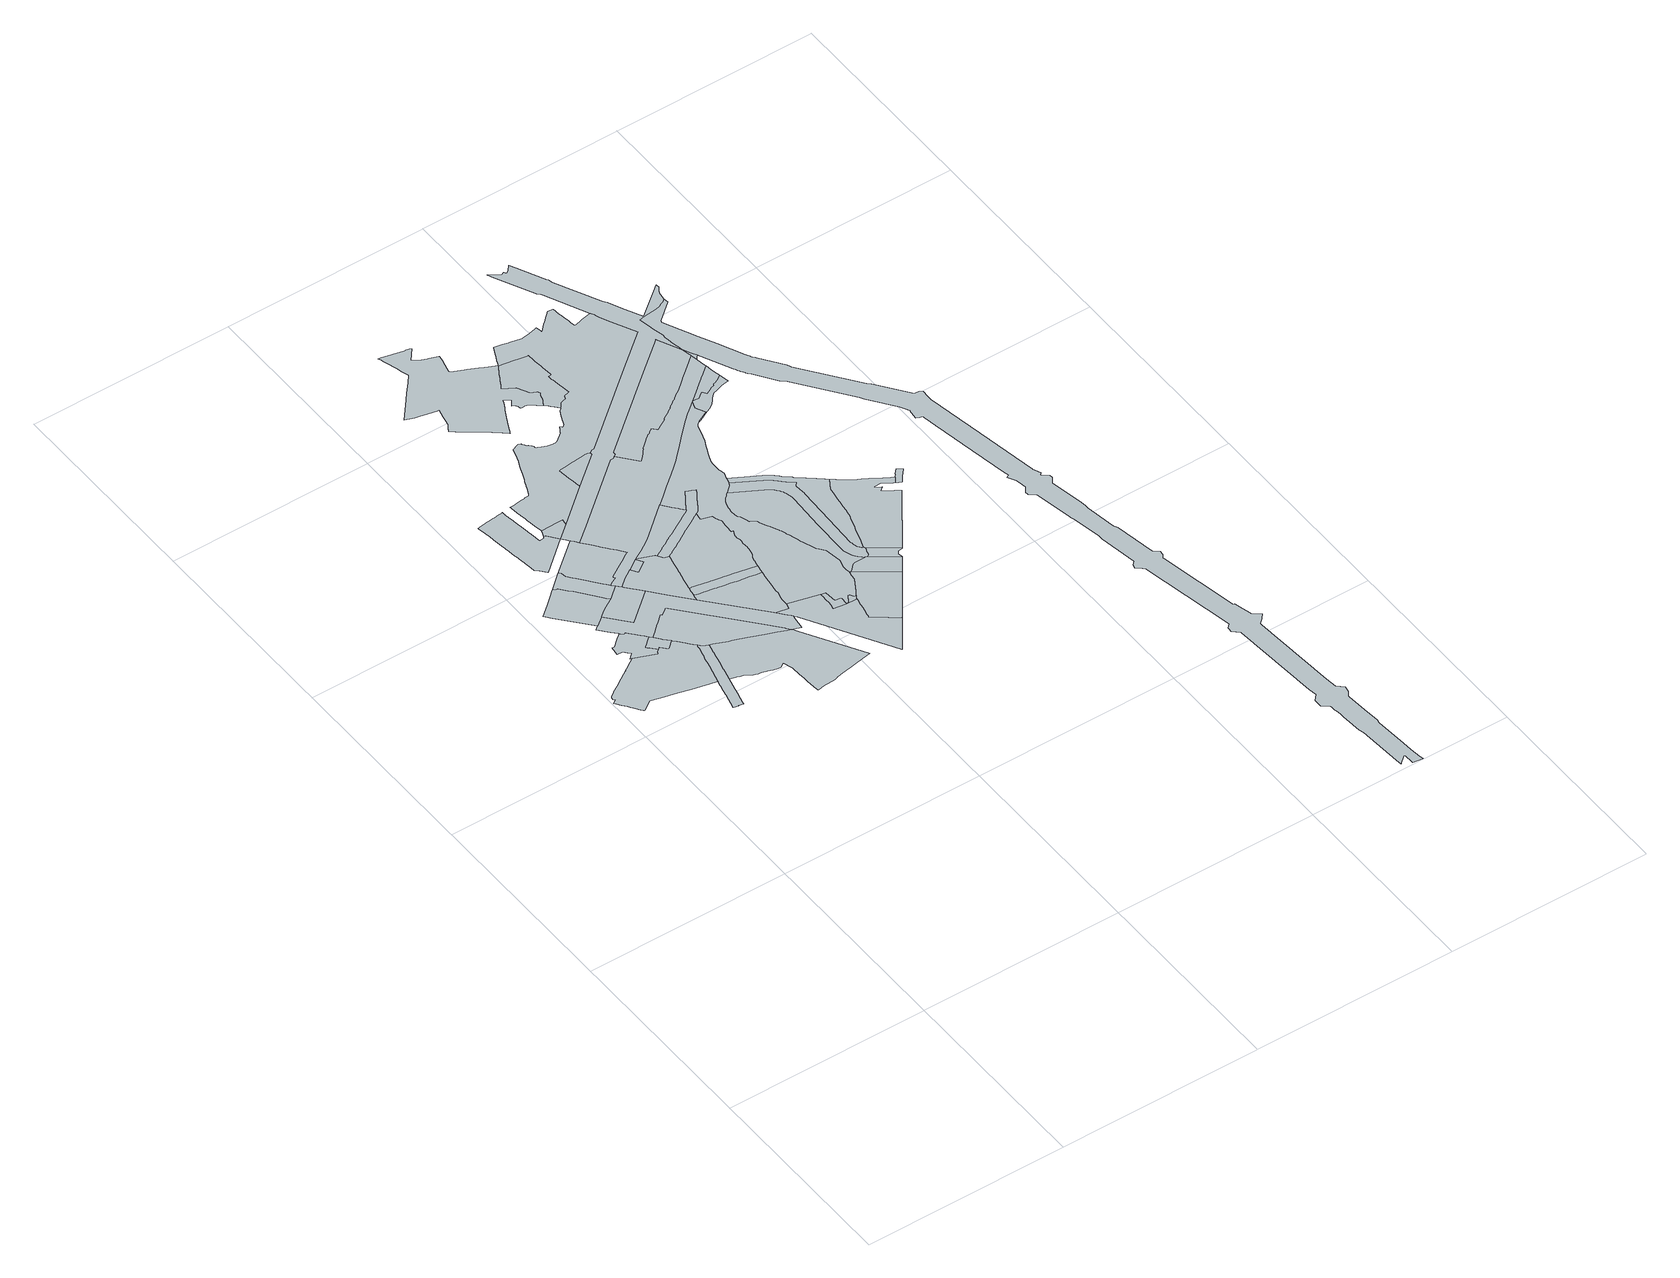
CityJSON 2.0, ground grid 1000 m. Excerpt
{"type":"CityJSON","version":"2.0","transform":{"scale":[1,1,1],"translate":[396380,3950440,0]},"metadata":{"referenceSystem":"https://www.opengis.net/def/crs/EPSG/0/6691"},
"CityObjects":{
"object1":{"type":"GenericCityObject","attributes":{"class":"5","urbanPlanType":"21","prefecture":"13","city":"13100"},"geometry":[{"type":"MultiSurface","lod":"0","boundaries":[[[0,1,2,3,4,5,6,7,8,9,10,11,12,13,14,15,16,17,18,19,20,21,22,23,24,25,26,27,28,29,30,31,32,33,34,35,36,37,38,39,40,41,42,43,44,45,46,47,48,49,50,51,52,53,54,55,56,57,58,59,60,61,62,63,64,65,66,67,68,69,70,71,72,73,74,75,76,77,78,79,80,81,82,83,84,85]]]}]},
"object2":{"type":"GenericCityObject","attributes":{"class":"10","urbanPlanType":"21","prefecture":"13","city":"13100"},"geometry":[{"type":"MultiSurface","lod":"0","boundaries":[[[86,87,88,89,90,91,92,93,94,95,96,97,98,99,100,101,102,103,104,105,106,107,108,109,110,111,112,113,114,4,3,2,1,0,85,115,116,117,118,119,120,121,122,123,124,125,126]]]}]},
"object3":{"type":"GenericCityObject","attributes":{"class":"10","urbanPlanType":"21","prefecture":"13","city":"13100"},"geometry":[{"type":"MultiSurface","lod":"0","boundaries":[[[127,128,129,130,131,132,133,134,135,136,137,138,139,140,141,142,143,144,145]]]}]},
"object4":{"type":"GenericCityObject","attributes":{"class":"5","urbanPlanType":"21","prefecture":"13","city":"13100"},"geometry":[{"type":"MultiSurface","lod":"0","boundaries":[[[146,147,126,125,124,123,122,121,120,119,118,117,116,115,85,84,83,82,81,148,149,150,151,152,153,154,155,156]]]}]},
"object5":{"type":"GenericCityObject","attributes":{"class":"9","urbanPlanType":"21","prefecture":"13","city":"13100"},"geometry":[{"type":"MultiSurface","lod":"0","boundaries":[[[157,158,71,70,69,68,67,66,65,64,63,62,61,60,59,58,57,56,55,54,53,52,51,159,160,161,162,163,164,165,166,167,168,169,170,171,172,173,174,175,176,177,178,179,180,181,182,183,184,185,186,187,188,189,190,191,192,193,194,195,196,197,198,199,200,201,202,203]]]}]},
"object6":{"type":"GenericCityObject","attributes":{"class":"10","urbanPlanType":"21","prefecture":"13","city":"13100"},"geometry":[{"type":"MultiSurface","lod":"0","boundaries":[[[204,205,206,207,208,209,210,211,212,213,133,132,131,130,129,128,127,145,214,215]]]}]},
"object7":{"type":"GenericCityObject","attributes":{"class":"10","urbanPlanType":"21","prefecture":"13","city":"13100"},"geometry":[{"type":"MultiSurface","lod":"0","boundaries":[[[216,214,145,144,143,142,141,217,218,219,220]]]}]},
"object8":{"type":"GenericCityObject","attributes":{"class":"5","urbanPlanType":"21","prefecture":"13","city":"13100"},"geometry":[{"type":"MultiSurface","lod":"0","boundaries":[[[221,222,223,224,225,226,227,228,229,230,231,232,233,234,235,236,237,238,239,240,241,242,243,244,245,246,247,248,249,250,251,252,253,254,255,256,257,258,259,260,261,262,263,264,265,266,267,268,269,270,271,272,273,274,275]]]}]},
"object9":{"type":"GenericCityObject","attributes":{"class":"10","urbanPlanType":"21","prefecture":"13","city":"13100"},"geometry":[{"type":"MultiSurface","lod":"0","boundaries":[[[276,218,217,141,140,139,277,278,279,280,95,94,93,92,91,90,89,88,87,86,126,147,146,156,281,282,283,284,285,286,287,288,289,290,291,292,293,294,295,296,297,298,299,300,301,302,303,304,305,306]]]}]},
"object10":{"type":"GenericCityObject","attributes":{"class":"10","urbanPlanType":"21","prefecture":"13","city":"13100"},"geometry":[{"type":"MultiSurface","lod":"0","boundaries":[[[307,308,309,310,311,211,210,209,208,207,206,205,204,215,312,313,314,315,316,317,318,319,320,321,322,323,324,325,326,327,328,329,330,331]]]}]},
"object11":{"type":"GenericCityObject","attributes":{"class":"10","urbanPlanType":"21","prefecture":"13","city":"13100"},"geometry":[{"type":"MultiSurface","lod":"0","boundaries":[[[296,295,294,293,292,291,290,289,288,287,286,285,284,283,282,281,156,155,154,153,152,151,150,149,148,81,80,79,78,77,76,75,74,73,72,71,158,157,203,332,333,334,335,336,337,338,339,340,297]]]}]},
"object12":{"type":"GenericCityObject","attributes":{"class":"11","urbanPlanType":"21","prefecture":"13","city":"13100"},"geometry":[{"type":"MultiSurface","lod":"0","boundaries":[[[341,342,343,344,345,346,275,274,273,347]]]}]},
"object13":{"type":"GenericCityObject","attributes":{"class":"5","urbanPlanType":"21","prefecture":"13","city":"13100"},"geometry":[{"type":"MultiSurface","lod":"0","boundaries":[[[340,339,338,337,336,335,334,333,332,203,202,201,200,199,198,197,196,195,194,193,192,191,190,189,188,187,186,185,348,349,350,351,352,353,354,355,356,357,358,359,360,361,362,363,364,365,366,367,368,369,370,371,372,373,374,375,376,377,378,379,380,381,382,383,384,385,386,387,388,389,390,391,392,393,394,395,297]]]}]},
"object14":{"type":"GenericCityObject","attributes":{"class":"10","urbanPlanType":"21","prefecture":"13","city":"13100"},"geometry":[{"type":"MultiSurface","lod":"0","boundaries":[[[396,397,398,399,400,401,402,403,404,405,406,407,220,219,218,276,306,408,409,410,411,412,413,414,415,416,417,418,419,420,421,422,423,424,425,426,427,428,429,430,431,432,433,434]]]}]},
"object15":{"type":"GenericCityObject","attributes":{"class":"5","urbanPlanType":"21","prefecture":"13","city":"13100"},"geometry":[{"type":"MultiSurface","lod":"0","boundaries":[[[403,402,401,404]]]}]},
"object16":{"type":"GenericCityObject","attributes":{"class":"5","urbanPlanType":"21","prefecture":"13","city":"13100"},"geometry":[{"type":"MultiSurface","lod":"0","boundaries":[[[435,436,437,438,439,440,441,442,443,444,445,446,447,448,449,450,451,452,453,454,455,456,410,409,408,306,305,457,458,459,460,461,462,463,464,465,466,467,468,469,470,471,472,473,474,475,476,477]]]}]},
"object17":{"type":"GenericCityObject","attributes":{"class":"9","urbanPlanType":"21","prefecture":"13","city":"13100"},"geometry":[{"type":"MultiSurface","lod":"0","boundaries":[[[478,479,480,481,482,483,484,485,486,487,488,489,490,415,414,413,412,411,410,456,455,454,453,452,451,450,449,448,447,446,445,444,443,442,441,440,439,438,437,436,435,477,491,492,493,494]]]}]},
"object18":{"type":"GenericCityObject","attributes":{"class":"5","urbanPlanType":"21","prefecture":"13","city":"13100"},"geometry":[{"type":"MultiSurface","lod":"0","boundaries":[[[495,496,497,498,499,500,501,502,503,504,399,398,397,396,434,505,506,507,508,509,510,511,512,513,514,515,516,517,518,519,520,521,522,523,524,525,526,527,528]]]}]},
"object19":{"type":"GenericCityObject","attributes":{"class":"5","urbanPlanType":"21","prefecture":"13","city":"13100"},"geometry":[{"type":"MultiSurface","lod":"0","boundaries":[[[529,530,531,532,533,534,535,536,537,538,539,540,541,542,543,544,545,546,547,548,549,550,551,552,553,554,555,556,557,558,559,560,561,562,563,564,565,566,567,568,569,570,571,572,573,574,575,576,577,578,579,580,581,582,583,584,585,586,587,588,589,590,591,592,593,594,595,596,597,598,599,600,601,602,603,604,605,606,607,432,431,430,429,428,427,426,425,424,423,422,421,420,419,418,417,416,415,490,489,488,487,486,485,484,483,482,481,480,479,478,494]]]}]},
"object20":{"type":"GenericCityObject","attributes":{"class":"5","urbanPlanType":"21","prefecture":"13","city":"13100"},"geometry":[{"type":"MultiSurface","lod":"0","boundaries":[[[459,458,457,305,304,303,302,301,608,609,610,611,612,613,614,615,616,617,618,619,620,621,622,623,624,625,626,627,628,629,630,631,632,633,634,635,636,637,638,639,640,641,642,643]]]}]},
"object21":{"type":"GenericCityObject","attributes":{"class":"9","urbanPlanType":"21","prefecture":"13","city":"13100"},"geometry":[{"type":"MultiSurface","lod":"0","boundaries":[[[644,645,646,647,648,649,650,651,652,653,654,655,656,657,658,659,660,528,527,526,525,524,523,522,521,520,519,518,517,516,515,514,513,512,511,510,509,508,507,506,505,434,433,432,607,606,605,604,603,602,601,600,599,598,597,596,595,594,593,592,591,590,589,588,587,586,585,584,583,582,581,580]]]}]},
"object22":{"type":"GenericCityObject","attributes":{"class":"11","urbanPlanType":"21","prefecture":"13","city":"13100"},"geometry":[{"type":"MultiSurface","lod":"0","boundaries":[[[661,662,663,664,665,666,667,668,669,670,671,672,673,674,675,676,677,678,679,680]]]}]},
"object23":{"type":"GenericCityObject","attributes":{"class":"5","urbanPlanType":"21","prefecture":"13","city":"13100"},"geometry":[{"type":"MultiSurface","lod":"0","boundaries":[[[681,682,683,684,685,686,687,688,689,690,691,692,643,642,641,640,639,638,637,636,635,693,694,695,696]]]}]},
"object24":{"type":"GenericCityObject","attributes":{"class":"11","urbanPlanType":"21","prefecture":"13","city":"13100"},"geometry":[{"type":"MultiSurface","lod":"0","boundaries":[[[697,698,699,700,701,702,703,704,705,706,707,708,709,710,711,712,713,714,715,716,717,718,719,720,721,722,723,724,725,726,727,728,729,730,731,732,733,734,735,736,737,738,739,740,741,742,743,744,745,746,747,748,749,750,751,752,753,754,755,756,757,758,759,760,761,762,763,764,765,766,767,768,769,770,771,772,773,331,330,329,328,327,326,325,324,323,322,321,320,319,318,317,316,315,314,313,312,215,214,216,220,407,406,405,404,401,400,399,504,503,502,501,500,499,774,775,776,777,778,779,780,781,782,783,784,785,786,787,788,789,790,791,792,793,794,795,796]]]}]},
"object25":{"type":"GenericCityObject","attributes":{"class":"11","urbanPlanType":"21","prefecture":"13","city":"13100"},"geometry":[{"type":"MultiSurface","lod":"0","boundaries":[[[797,798,799,800,801,802,803,804,805,696,695,694,693,635,634,633,632,631,630,629,628,627,626,625,624,623,622,621,620,619,618,617,616,806,807]]]}]},
"object26":{"type":"GenericCityObject","attributes":{"class":"5","urbanPlanType":"21","prefecture":"13","city":"13100"},"geometry":[{"type":"MultiSurface","lod":"0","boundaries":[[[808,809,810,811,812,813,814,815,816,817,818,819,820,821,822,823,824,825,826,827,828,829,830,831,832,833,834,835,836,837,838,839,840,841,842,843,844,845,846,847,848,849,850,851,852,853,854,855,856,857,858,859,860,861,862,863,864,865,866,867,868,869,870,871,872,873,874,875,876,877,878,879,880,881,882,883,884,885,886,887,888,889,890,891,892,893,894,895,896,897,898,899,900,901,902,903,904,905,906,907,908,909,910,911,912,913,914,915,916,917,918,919,920,921,922,923,924,925,926,927,928,929,930,931,932,933,934,935,936,937,938,939,940,941,942,943,944,945,946,947,948,949,950,951,952,953,954,955,956,957,958,959,960,961,962,963,964,965,966,967,968,969,970,971,972,973,974,975,976,977,978,979,980,981,982,983,984,985,986,987,988,989,990,991,992,993,994,995,996,997,998,999,1000,1001,1002,1003,1004,1005,1006,1007,1008,1009,1010,1011,1012,1013,1014,1015,1016,1017,1018,1019,1020,1021,1022,1023,1024,1025,1026,1027,1028,1029,1030,1031,1032,1033,1034,1035,1036,1037,1038,1039,1040,1041,1042,1043,1044,1045,1046,1047,1048,1049,1050,1051,1052,1053,1054,1055,1056,1057,1058,1059,1060,1061,1062,1063,1064,1065,1066,1067,1068,1069,1070,1071,1072,1073,1074,1075,1076,1077,1078,1079,1080,1081,1082,1083,1084,1085,1086,1087,1088,1089,1090,1091,1092,1093,345,344,343,342,341,347,678,677,676,675,674,673,672,671,670,669,668,667,666,665,664,663,662,661,680,1094,1095,1096,1097,1098,1099,1100,1101,1102,1103,1104,1105,1106,1107,1108,1109,1110,1111,1112,1113,1114,1115,1116,1117,1118,1119,1120,1121,1122,1123,1124,1125,1126,1127,1128,1129,1130,1131,1132,1133,1134,1135,1136,1137,1138,1139,1140]]]}]},
"object27":{"type":"GenericCityObject","attributes":{"class":"5","urbanPlanType":"21","prefecture":"13","city":"13100"},"geometry":[{"type":"MultiSurface","lod":"0","boundaries":[[[1141,1142,1143,1144,1145,1146,1147,1148,1149,1150,1151,1152,1153,1154,1155,1156,1157,1158,1159,1160,1161,1162,1163,1164,1165,1166,1167,1168,1169,1170,1171,1172,1173,1174,1175,1176,1177,1178,1179,1180,1181,1182,1183,1184,1185,1186,1187,1188,1189,1190,1191,1192,1193,1194,1195,1196,1197,1198,1199,1200,1201,1202,1203,1204,1205,1206,1207,1208,1209,1210,1211,1212,1213,1214,1215,1216,1217,1218,1219,1220,1221,1222,1223,1224,1225,1226,1227,1228,1229,1230,1231,1232,1233,1234,1235,1236,1237,1238,1239,1240,1241,1242,1243,1244,1245,1246,1247,1248,1249,1250,1251,1252,1253,800,799,1254,1255,1256,1257,1258,1259,1260]]]}]},
"object28":{"type":"GenericCityObject","attributes":{"class":"6","urbanPlanType":"21","prefecture":"13","city":"13100"},"geometry":[{"type":"MultiSurface","lod":"0","boundaries":[[[997,996,995,994,993,992,991,990,989,988,987,986,985,984,983,982,981,980,979,978,977,976,975,974,973,972,971,970,969,968,967,966,965,964,963,962,961,960,959,958,957,956,955,954,953,952,951,950,949,948,947,946,945,944,943,942,1261,1262,1263,1264,1265,1266,1267,998]]]}]},
"object29":{"type":"GenericCityObject","attributes":{"class":"5","urbanPlanType":"21","prefecture":"13","city":"13100"},"geometry":[{"type":"MultiSurface","lod":"0","boundaries":[[[1268,1269,794,793,792,791,790,789,788,787,786,785,784,783,782,781,780,779,778,777,776,775,774,499,498,497,496,495,528,660,659,658,657,656,655,654,653,652,651,650,649,648,647,646,645,644,580,579,578,577,576,575,574,573,572,571,570,569,568,567,566,565,564,563,562,561,560,559,558,557,556,555,554,553,552,551,550,549,548,547,546,545,544,543,542,541,540,539,538,537,536,535,534,533,532,531,530,529,494,493,492,491,477,476,475,474,473,472,471,470,469,468,467,466,465,464,463,462,461,460,459,643,692,691,690,689,688,687,686,685,684,683,682,681,696,805,804,803,802,801,800,1253,1252,1251,1250,1249,1248,1247,1246,1245,1244,1243,1242,1241,1240,1239,1238,1237,1236,1235,1234,1233,1232,1231,1230,1229,1228,1227,1226,1225,1224,1223,1222,1221,1220,1219,1218,1217,1216,1215,1214,1213,1212,1211,1210,1209,1208,1207,1206,1205,1204,1203,1202,1201,1200,1199,1198,1197,1196,1195,1194,1193,1192,1191,1190,1189,1188,1187,1186,1185,1184,1183,1182,1181,1270,1271,1272,1273,1274,1275,1276,1277,1278,1279,1280,1281,1282,1283,1284,1285,1286,1287,1288,1289,1290,1291,1292,1293,1294,1295,1296,1297,1298,1299,1300,1301,1302,1303,1304,1305,1306,1307,1308,1309,1310,1311,1312,1313,1314,1315,1316,1317,1318,1319,1320,1321,1322,1323,1324,1325,1326,1327,1328]]]}]},
"object30":{"type":"GenericCityObject","attributes":{"class":"11","urbanPlanType":"21","prefecture":"13","city":"13100"},"geometry":[{"type":"MultiSurface","lod":"0","boundaries":[[[1259,1258,1257,1256,1255,1254,799,798,797,807,1329,1330,1260]]]}]},
"object31":{"type":"GenericCityObject","attributes":{"class":"5","urbanPlanType":"21","prefecture":"13","city":"13100"},"geometry":[{"type":"MultiSurface","lod":"0","boundaries":[[[1331,1332,1333,1334,1335,1336,1337,1338,1339,1340,1341,1342,1343,1344,1345,1346,1347,1348,1349,1350,1351,1352,1353,1354,1355,1356,1357,1358,1359,1360,1361,1362,1275,1274,1273,1272,1271,1270,1181,1180,1179,1178,1177,1176,1175,1174,1173,1172,1171,1170,1169,1168,1167,1166,1165,1164,1163,1162,1161,1160,1159,1158,1157,1156,1155,1154,1153,1152,1151,1150,1149,1148,1147,1146,1145,1144,1143,1142,1141,1260,1363,1364,1365,1366,1367,1368,1369,1370,1371,1372]]]}]},
"object32":{"type":"GenericCityObject","attributes":{"class":"11","urbanPlanType":"21","prefecture":"13","city":"13100"},"geometry":[{"type":"MultiSurface","lod":"0","boundaries":[[[1369,1368,1367,1366,1365,1364,1363,1260,1330,1373,1374,1375,1376,1377]]]}]},
"object33":{"type":"GenericCityObject","attributes":{"class":"5","urbanPlanType":"21","prefecture":"13","city":"13100"},"geometry":[{"type":"MultiSurface","lod":"0","boundaries":[[[1378,1379,1380,1381,1382,1383,1384,1385,1386,1387,1388,1389,1390,1391,1392,1393,1394,1395,1396,1397,1398,1399,1400,1401,1402,1403,1404,1405,1278,1277,1276,1275,1362,1361,1360,1359,1358,1357,1356,1355,1354,1353,1352,1351,1350,1349,1348,1347,1346,1345,1344,1343,1342,1341,1340,1339,1338,1337,1336,1335,1334,1333,1332,1331,1372,1406,1407,1408,1409,1410,1411,1412,1413,1414,1415,1416,1417,1418,1419,1420,1421,1422,1423]]]}]},
"object34":{"type":"GenericCityObject","attributes":{"class":"11","urbanPlanType":"21","prefecture":"13","city":"13100"},"geometry":[{"type":"MultiSurface","lod":"0","boundaries":[[[1424,1425,1426,1427,1428,1429,1430,1431,1432,1433,1104,1103,1102,1101,1100,1099,1098,1097,1096,1095,1094,680,679,678,347,273,1434,308,307,331,773,772,771,770,769,768,1435,1436,1437,1438,1439,1440,1441,1442,1443,1444,1445,1446,1447,1448,1449,1450,1451,1452,1453,1454,1455,1456,1457,1458,1459,1460,1461,1462,1463,1464,1465,1466,1467,1468,1469,1470,1471,1472,1473,1474,1475,1476,1477,1478,1479]]]}]},
"object35":{"type":"GenericCityObject","attributes":{"class":"5","urbanPlanType":"21","prefecture":"13","city":"13100"},"geometry":[{"type":"MultiSurface","lod":"0","boundaries":[[[1438,1437,1436,1435,768,767,766,765,764,763,762,761,760,759,758,757,756,755,754,753,752,751,750,749,748,747,746,745,744,743,742,741,740,739,738,737,736,735,734,733,732,731,730,729,728,727,726,725,724,723,722,721,720,719,718,717,716,715,714,713,712,711,710,709,708,707,706,705,704,703,702,701,700,699,698,697,1480,1481,1482,1439]]]}]},
"object36":{"type":"GenericCityObject","attributes":{"class":"11","urbanPlanType":"21","prefecture":"13","city":"13100"},"geometry":[{"type":"MultiSurface","lod":"0","boundaries":[[[1483,1484,1485,1486,1487,1488,1489,1490,1491,1492,1493,1494,1495,1496,1497,1498,1499,1500,1501,1502,1503,1504,1505,1506,1423,1422,1421,1420,1419,1418,1417,1416,1415,1414,1413,1412,1411,1410,1409,1408,1407,1406,1372,1371,1370,1369,1377,1507,1508,1509,1510,1511,1512,1513,1514,1515,1516,1517,1518,1519,1520,1521,1522,1523,1524,1525,1526,1527,1528,1529,1530,1531,1532,1533,1534,1535,1536,1537,1538,1539]]]}]},
"object37":{"type":"GenericCityObject","attributes":{"class":"5","urbanPlanType":"21","prefecture":"13","city":"13100"},"geometry":[{"type":"MultiSurface","lod":"0","boundaries":[[[1540,1541,1542,1543,1544,1545,1546,1547,1548,1549,1550,1551,1552,1553,1554,1555,1556,1557,1328,1327,1326,1325,1324,1323,1322,1321,1320,1319,1318,1317,1316,1315,1314,1313,1312,1311,1310,1309,1308,1307,1306,1305,1304,1303]]]}]},
"object38":{"type":"GenericCityObject","attributes":{"class":"9","urbanPlanType":"21","prefecture":"13","city":"13100"},"geometry":[{"type":"MultiSurface","lod":"0","boundaries":[[[1558,1559,1560,1561,1562,1563,1539,1538,1537,1536,1535,1534,1533,1532,1531,1530,1529,1564,1565,1566,1567,1568,1569,1570,1571,1572,1573,1574,1575,1576,1577,1578,1579]]]}]},
"object39":{"type":"GenericCityObject","attributes":{"class":"3","urbanPlanType":"21","prefecture":"13","city":"13100"},"geometry":[{"type":"MultiSurface","lod":"0","boundaries":[[[1580,1439,1482,1481,1480,697,796,1581,1582]]]}]},
"object40":{"type":"GenericCityObject","attributes":{"class":"11","urbanPlanType":"21","prefecture":"13","city":"13100"},"geometry":[{"type":"MultiSurface","lod":"0","boundaries":[[[1461,1460,1459,1458,1457,1456,1455,1454,1453,1452,1451,1450,1449,1448,1447,1446,1445,1444,1443,1442,1441,1440,1439,1580,1582,1583,1584,1585,1586,1587,1588,1589,1590,1591,1592,1593,1594,1595,1596,1597,1598,1599,1600,1601,1602,1603,1604,1605,1606,1607,1608,1609,1610,1611,1612,1613,1614,1615,1616,1617,1618,1619,1620,1621,1622,1623,1624,1625,1626,1627,1628,1629,1630,1631,1632,1633,1634,1635,1636,1637,1638,1639,1640,1641,1642,1643,1644,1645,1646,1647,1648,1649,1650,1651,1652,1653,1654,1655,1656,1657,1658,1659,1660,1661,1662,1663,1664,1665,1666,1667,1668,1669,1670,1671,1672,1673,1674,1675,1676,1677,1678,1679,1680,1681,1682,1683,1684,1685,1686,1687,1688,1689,1690,1691,1692,1693,1694,1695,1696,1697,1698,1699,1700,1701,1702,1703,1704,1705,1706,1707,1708,1709,1710,1711,1712,1713,1714,1715,1716,1717,1718,1719,1720,1721,1722,1723,1724,1725,1726,1727,1728,1729,1730,1731,1732,1733,1734,1735,1736,1737,1738,1739,1740,1741,1742,1743,1744,1745,1746,1747,1748,1749,1750,1751,1752,1753,1754,1755,1756,1757,1758,1759]]]}]}
},
"vertices":[
[338,2385,0],[334,2380,0],[333,2373,0],[330,2371,0],[227,2412,0],[215,2404,0],[204,2397,0],[201,2394,0],[198,2392,0],[187,2385,0],[184,2383,0],[173,2376,0],[163,2369,0],[162,2365,0],[158,2366,0],[149,2360,0],[141,2355,0],[139,2354,0],[130,2348,0],[119,2340,0],[110,2335,0],[102,2329,0],[88,2320,0],[78,2314,0],[48,2294,0],[46,2293,0],[41,2289,0],[34,2284,0],[26,2279,0],[22,2272,0],[20,2263,0],[20,2262,0],[19,2260,0],[26,2251,0],[9,2240,0],[15,2232,0],[29,2212,0],[45,2191,0],[53,2179,0],[64,2165,0],[78,2144,0],[87,2133,0],[89,2129,0],[139,2163,0],[170,2156,0],[188,2152,0],[262,2134,0],[320,2120,0],[364,2110,0],[396,2102,0],[416,2097,0],[439,2091,0],[439,2093,0],[445,2120,0],[452,2145,0],[454,2155,0],[462,2189,0],[465,2204,0],[467,2210,0],[467,2211,0],[468,2215,0],[471,2228,0],[474,2240,0],[477,2250,0],[480,2265,0],[482,2272,0],[483,2276,0],[488,2297,0],[490,2309,0],[491,2313,0],[493,2319,0],[493,2320,0],[489,2325,0],[482,2333,0],[474,2343,0],[471,2345,0],[466,2351,0],[460,2359,0],[452,2368,0],[445,2376,0],[436,2386,0],[423,2401,0],[386,2368,0],[386,2369,0],[357,2401,0],[348,2393,0],
[345,2491,0],[341,2496,0],[318,2523,0],[316,2525,0],[294,2552,0],[291,2554,0],[285,2549,0],[283,2547,0],[270,2562,0],[268,2564,0],[260,2557,0],[244,2544,0],[230,2531,0],[222,2524,0],[213,2516,0],[207,2511,0],[195,2512,0],[194,2502,0],[193,2494,0],[192,2486,0],[190,2468,0],[217,2466,0],[223,2459,0],[229,2453,0],[231,2450,0],[242,2437,0],[235,2430,0],[234,2429,0],[218,2416,0],[339,2402,0],[321,2422,0],[318,2420,0],[313,2426,0],[307,2432,0],[311,2436,0],[317,2441,0],[329,2452,0],[330,2453,0],[339,2460,0],[357,2476,0],[358,2477,0],
[345,2768,0],[335,2781,0],[257,2880,0],[241,2895,0],[214,2929,0],[202,2930,0],[195,2940,0],[184,2930,0],[160,2909,0],[126,2880,0],[69,2831,0],[95,2801,0],[222,2653,0],[263,2685,0],[265,2687,0],[285,2704,0],[296,2713,0],[329,2735,0],[359,2753,0],
[368,2466,0],[358,2476,0],[421,2404,0],[408,2418,0],[408,2419,0],[406,2420,0],[396,2432,0],[392,2437,0],[385,2445,0],[370,2463,0],[369,2464,0],
[510,2301,0],[494,2320,0],[438,2088,0],[433,2068,0],[433,2065,0],[432,2063,0],[426,2039,0],[423,2027,0],[420,2010,0],[419,2007,0],[415,1990,0],[413,1980,0],[400,1929,0],[424,1923,0],[425,1927,0],[448,1921,0],[452,1935,0],[456,1955,0],[460,1969,0],[462,1980,0],[468,2006,0],[469,2011,0],[470,2014,0],[470,2016,0],[475,2037,0],[480,2056,0],[480,2058,0],[484,2075,0],[485,2077,0],[486,2082,0],[490,2097,0],[490,2099,0],[493,2111,0],[494,2114,0],[498,2134,0],[499,2136,0],[499,2138,0],[507,2170,0],[508,2173,0],[514,2201,0],[518,2218,0],[524,2242,0],[524,2244,0],[530,2267,0],[533,2282,0],[535,2290,0],[536,2291,0],
[402,2825,0],[394,2834,0],[391,2837,0],[312,2936,0],[309,2939,0],[283,2972,0],[279,2996,0],[272,3006,0],[265,3000,0],[215,2957,0],[420,2805,0],[407,2819,0],
[439,2783,0],[357,2582,0],[505,2706,0],[443,2777,0],[439,2782,0],
[347,3217,0],[345,3213,0],[344,3210,0],[319,3207,0],[314,3247,0],[312,3262,0],[309,3280,0],[307,3298,0],[306,3308,0],[304,3321,0],[303,3330,0],[301,3340,0],[296,3378,0],[294,3393,0],[293,3397,0],[293,3400,0],[291,3414,0],[291,3419,0],[290,3427,0],[289,3434,0],[285,3433,0],[270,3431,0],[246,3428,0],[239,3428,0],[228,3426,0],[220,3425,0],[213,3424,0],[203,3423,0],[196,3422,0],[191,3421,0],[183,3421,0],[161,3418,0],[153,3417,0],[154,3413,0],[163,3345,0],[166,3322,0],[168,3312,0],[173,3274,0],[175,3253,0],[176,3246,0],[177,3242,0],[183,3194,0],[185,3183,0],[189,3152,0],[190,3148,0],[199,3081,0],[199,3078,0],[199,3077,0],[201,3076,0],[202,3075,0],[215,3062,0],[238,3033,0],[396,3165,0],[356,3215,0],[348,3219,0],
[565,2636,0],[217,2649,0],[204,2638,0],[244,2591,0],[266,2566,0],[383,2476,0],[389,2481,0],[428,2516,0],[432,2519,0],[474,2556,0],[475,2555,0],[480,2549,0],[497,2563,0],[500,2566,0],[513,2577,0],[778,2273,0],[852,2188,0],[855,2183,0],[859,2179,0],[862,2174,0],[866,2170,0],[869,2165,0],[878,2162,0],[911,2151,0],[919,2211,0],[921,2225,0],[920,2227,0],[915,2233,0],[911,2238,0],[866,2290,0],[649,2540,0],
[433,3119,0],[423,3132,0],[370,3088,0],[322,3048,0],[276,3009,0],[415,2826,0],[448,2843,0],[442,2851,0],[440,2853,0],[504,2893,0],[519,2903,0],[536,2913,0],[553,2924,0],[570,2934,0],[577,2938,0],[549,2974,0],[539,2986,0],[530,2997,0],[524,3005,0],[517,3013,0],[503,3031,0],[499,3036,0],[480,3061,0],[473,3069,0],[449,3099,0],
[550,2286,0],[614,2261,0],[626,2257,0],[690,2234,0],[715,2224,0],[760,2207,0],[792,2195,0],[811,2187,0],[852,2171,0],
[468,3244,0],[469,3251,0],[439,3251,0],[361,3250,0],[360,3248,0],[355,3235,0],[465,3223,0],
[512,2069,0],[526,2065,0],[533,2063,0],[538,2062,0],[545,2061,0],[549,2060,0],[554,2057,0],[558,2055,0],[563,2051,0],[569,2047,0],[574,2043,0],[582,2039,0],[589,2036,0],[595,2034,0],[602,2032,0],[611,2030,0],[627,2027,0],[637,2024,0],[643,2022,0],[667,2014,0],[682,2010,0],[701,2008,0],[726,2024,0],[738,1981,0],[739,1973,0],[742,1932,0],[744,1895,0],[745,1875,0],[749,1816,0],[750,1807,0],[756,1808,0],[782,1813,0],[801,1815,0],[812,1816,0],[820,1816,0],[830,1816,0],[845,1817,0],[855,1822,0],[862,1825,0],[865,1825,0],[893,1830,0],[943,1839,0],[977,1845,0],[1051,1858,0],[882,2146,0],[879,2151,0],[876,2156,0],[872,2160,0],
[663,2855,0],[629,2868,0],[618,2872,0],[585,2884,0],[583,2883,0],[581,2882,0],[601,2850,0],[547,2813,0],[526,2846,0],[525,2846,0],[498,2828,0],[480,2816,0],[651,2553,0],[652,2556,0],[654,2568,0],[657,2587,0],[658,2594,0],[661,2606,0],[662,2611,0],[663,2614,0],[663,2616,0],[665,2628,0],[667,2633,0],[669,2645,0],[673,2665,0],[675,2671,0],[684,2713,0],[685,2717,0],[685,2718,0],[686,2725,0],[689,2736,0],[690,2741,0],[691,2748,0],[696,2769,0],[699,2785,0],[704,2807,0],[706,2817,0],[684,2821,0],[668,2848,0],
[959,2513,0],[943,2516,0],[912,2521,0],[881,2527,0],[874,2528,0],[865,2528,0],[852,2530,0],[839,2533,0],[818,2537,0],[809,2538,0],[805,2539,0],[795,2541,0],[765,2546,0],[755,2548,0],[749,2549,0],[736,2552,0],[712,2557,0],[705,2558,0],[701,2559,0],[698,2559,0],[678,2563,0],[658,2567,0],[875,2285,0],[933,2273,0],[938,2301,0],[938,2315,0],[940,2331,0],[942,2343,0],[943,2350,0],[943,2351,0],[944,2355,0],[950,2379,0],[947,2393,0],[954,2426,0],[956,2439,0],[957,2455,0],[958,2459,0],[959,2465,0],[962,2487,0],[963,2491,0],[963,2494,0],[964,2498,0],[966,2511,0],
[860,2577,0],[847,2580,0],[817,2585,0],[813,2586,0],[766,2594,0],[764,2595,0],[758,2596,0],[730,2601,0],[701,2607,0],[696,2607,0],[693,2608,0],[678,2611,0],[675,2611,0],[969,2528,0],[971,2536,0],[974,2553,0],[974,2554,0],
[906,3021,0],[902,3025,0],[883,3048,0],[877,3055,0],[851,3088,0],[851,3087,0],[706,2965,0],[678,2943,0],[630,2911,0],[587,2886,0],[677,2854,0],[701,2868,0],[708,2872,0],[713,2875,0],[728,2883,0],[731,2885,0],[746,2894,0],[747,2895,0],[761,2903,0],[763,2904,0],[767,2907,0],[770,2908,0],[790,2918,0],[806,2927,0],[808,2929,0],[823,2937,0],[824,2938,0],[867,2962,0],[881,2971,0],[886,2974,0],[904,2985,0],[907,2987,0],[921,2996,0],[924,2999,0],
[974,2556,0],[976,2568,0],[978,2575,0],[980,2585,0],[980,2588,0],[981,2593,0],[982,2594,0],[986,2611,0],[995,2623,0],[999,2640,0],[1000,2645,0],[1002,2660,0],[1002,2663,0],[1003,2669,0],[1003,2672,0],[1002,2688,0],[1002,2692,0],[1001,2693,0],[1001,2694,0],[1002,2700,0],[1003,2706,0],[1004,2713,0],[1004,2715,0],[1003,2726,0],[1000,2742,0],[1000,2744,0],[1000,2750,0],[1000,2755,0],[1001,2756,0],[1007,2772,0],[1008,2774,0],[1008,2776,0],[1011,2782,0],[1001,2784,0],[1003,2818,0],[1003,2823,0],[1004,2832,0],[1005,2839,0],[1005,2843,0],[1006,2847,0],[1007,2857,0],[1007,2859,0],[1006,2862,0],[1005,2864,0],[1001,2873,0],[997,2880,0],[996,2883,0],[993,2890,0],[990,2904,0],[939,2919,0],[945,2953,0],[945,2955,0],[939,2951,0],[935,2949,0],[932,2947,0],[911,2935,0],[890,2922,0],[872,2912,0],[843,2895,0],[827,2885,0],[825,2884,0],[814,2877,0],[813,2877,0],[806,2873,0],[795,2866,0],[782,2859,0],[780,2858,0],[779,2857,0],[770,2852,0],[759,2845,0],[758,2845,0],[755,2843,0],[741,2835,0],[735,2832,0],[733,2830,0],[732,2830,0],[728,2827,0],[719,2822,0],[709,2816,0],
[924,2222,0],[929,2216,0],[933,2210,0],[937,2204,0],[941,2198,0],[945,2192,0],[949,2186,0],[1177,1799,0],[1287,1953,0],[1253,1976,0],[1239,1987,0],[1201,2014,0],[1186,2026,0],[1172,2036,0],[1175,2043,0],[1176,2047,0],[1177,2056,0],[1178,2061,0],[1182,2072,0],[1183,2083,0],[1186,2094,0],[1187,2102,0],[1188,2111,0],[1190,2119,0],[1194,2136,0],[1196,2144,0],[1196,2147,0],[1197,2152,0],[1144,2154,0],[1080,2163,0],[1088,2185,0],[1088,2209,0],[1088,2222,0],[1089,2251,0],[1088,2254,0],[1088,2263,0],
[949,2958,0],[959,2964,0],[966,2974,0],[978,2993,0],[982,2999,0],[1008,3039,0],[1008,3040,0],[1018,3054,0],[1029,3072,0],[1028,3073,0],[1011,3079,0],[1000,3084,0],[987,3090,0],[984,3091,0],[959,3052,0],[954,3044,0],[926,3001,0],
[788,3510,0],[784,3512,0],[780,3512,0],[772,3513,0],[770,3513,0],[711,3507,0],[700,3506,0],[693,3505,0],[664,3501,0],[640,3499,0],[633,3498,0],[629,3497,0],[636,3441,0],[639,3421,0],[641,3411,0],[644,3384,0],[645,3378,0],[645,3374,0],[795,3499,0],[796,3508,0],
[1200,2171,0],[1194,2173,0],[1193,2177,0],[1187,2190,0],[1180,2192,0],[1156,2156,0],[1145,2156,0],[1146,2193,0],[1142,2196,0],[1116,2199,0],[1113,2259,0],[1092,2262,0],[1197,2158,0],[1200,2163,0],[1203,2168,0],[1206,2172,0],
[1475,3732,0],[1404,3674,0],[1368,3644,0],[1359,3634,0],[1311,3595,0],[1304,3589,0],[1304,3590,0],[1303,3591,0],[1299,3587,0],[1295,3585,0],[1289,3580,0],[1285,3577,0],[1275,3569,0],[1273,3568,0],[1269,3565,0],[1264,3561,0],[1263,3560,0],[1262,3560,0],[1252,3553,0],[1251,3552,0],[1244,3547,0],[1240,3544,0],[1233,3540,0],[1232,3539,0],[1230,3537,0],[1227,3535,0],[1224,3534,0],[1225,3532,0],[1224,3531,0],[1216,3526,0],[1212,3524,0],[1202,3517,0],[1201,3516,0],[1200,3515,0],[1195,3512,0],[1171,3497,0],[1165,3493,0],[1167,3490,0],[1146,3478,0],[1137,3472,0],[1129,3468,0],[1107,3454,0],[1105,3456,0],[1103,3458,0],[1103,3459,0],[1100,3462,0],[1096,3467,0],[1093,3471,0],[1092,3472,0],[1087,3477,0],[1086,3476,0],[1085,3475,0],[1080,3471,0],[1076,3468,0],[1059,3454,0],[1057,3456,0],[1050,3450,0],[1040,3443,0],[1018,3424,0],[1009,3417,0],[992,3402,0],[992,3401,0],[992,3400,0],[990,3398,0],[982,3388,0],[978,3384,0],[969,3372,0],[963,3365,0],[959,3361,0],[956,3358,0],[940,3342,0],[865,3433,0],[864,3432,0],[855,3425,0],[841,3426,0],[553,3186,0],[528,3164,0],[895,3125,0],[937,3161,0],[994,3207,0],[1032,3240,0],[1059,3264,0],[1080,3286,0],[1113,3317,0],[1153,3358,0],[1215,3419,0],[1253,3455,0],[1258,3459,0],[1261,3462,0],[1277,3475,0],[1332,3520,0],[1382,3560,0],[1384,3563,0],[1426,3597,0],[1429,3600,0],[1435,3604,0],[1438,3607,0],[1490,3649,0],[1481,3697,0],[1481,3701,0],
[1390,2213,0],[1331,2256,0],[1269,2299,0],[1264,2296,0],[1261,2280,0],[1259,2257,0],[1243,2231,0],[1236,2215,0],[1219,2190,0],[1442,2170,0],[1445,2174,0],
[832,4252,0],[831,4251,0],[812,4211,0],[808,4201,0],[799,4184,0],[793,4170,0],[786,4158,0],[784,4155,0],[775,4159,0],[719,4185,0],[711,4189,0],[666,4211,0],[655,4216,0],[602,4241,0],[596,4244,0],[597,4251,0],[609,4304,0],[611,4312,0],[616,4338,0],[617,4343,0],[574,4357,0],[569,4359,0],[556,4363,0],[544,4368,0],[538,4371,0],[504,4393,0],[549,4447,0],[547,4448,0],[542,4450,0],[526,4453,0],[519,4454,0],[411,4478,0],[401,4480,0],[403,4474,0],[406,4466,0],[409,4456,0],[419,4421,0],[421,4413,0],[426,4398,0],[429,4388,0],[436,4363,0],[445,4335,0],[447,4326,0],[419,4291,0],[378,4243,0],[331,4187,0],[277,4122,0],[309,4110,0],[314,4108,0],[318,4106,0],[320,4106,0],[346,4100,0],[356,4098,0],[423,4084,0],[430,4083,0],[429,4077,0],[421,4041,0],[419,4032,0],[412,4001,0],[411,3998,0],[411,3995,0],[409,3991,0],[399,3975,0],[398,3973,0],[395,3968,0],[391,3962,0],[388,3957,0],[391,3954,0],[399,3948,0],[411,3939,0],[418,3934,0],[428,3925,0],[430,3924,0],[431,3922,0],[439,3918,0],[453,3908,0],[465,3899,0],[478,3889,0],[482,3885,0],[489,3880,0],[497,3874,0],[501,3871,0],[511,3864,0],[533,3848,0],[540,3842,0],[552,3833,0],[556,3830,0],[568,3819,0],[575,3813,0],[591,3799,0],[593,3804,0],[595,3808,0],[599,3816,0],[605,3828,0],[610,3838,0],[615,3849,0],[620,3859,0],[628,3875,0],[632,3884,0],[634,3888,0],[640,3899,0],[647,3911,0],[654,3924,0],[660,3935,0],[667,3948,0],[673,3960,0],[681,3976,0],[681,3977,0],[711,3956,0],[691,3927,0],[700,3923,0],[702,3922,0],[706,3919,0],[707,3917,0],[711,3910,0],[712,3909,0],[713,3898,0],[714,3895,0],[716,3895,0],[722,3893,0],[724,3893,0],[734,3895,0],[736,3895,0],[743,3894,0],[744,3893,0],[760,3885,0],[762,3884,0],[766,3880,0],[767,3879,0],[778,3870,0],[783,3865,0],[791,3858,0],[792,3857,0],[795,3855,0],[799,3852,0],[813,3874,0],[814,3875,0],[820,3888,0],[820,3889,0],[822,3902,0],[826,3911,0],[830,3917,0],[832,3920,0],[831,3921,0],[827,3931,0],[826,3931,0],[798,3944,0],[798,3945,0],[769,4003,0],[768,4003,0],[713,4037,0],[716,4040,0],[722,4050,0],[725,4053,0],[739,4080,0],[744,4089,0],[759,4114,0],[781,4151,0],[783,4154,0],[861,4141,0],[872,4139,0],[919,4131,0],[922,4130,0],[923,4126,0],[925,4096,0],[926,4085,0],[929,4048,0],[930,4039,0],[934,3987,0],[934,3981,0],[930,3980,0],[919,3978,0],[920,3958,0],[921,3957,0],[921,3952,0],[925,3924,0],[925,3920,0],[926,3911,0],[927,3907,0],[929,3891,0],[935,3854,0],[930,3853,0],[906,3848,0],[899,3829,0],[890,3827,0],[884,3825,0],[870,3821,0],[865,3813,0],[857,3804,0],[855,3801,0],[851,3797,0],[850,3795,0],[839,3784,0],[826,3759,0],[821,3750,0],[816,3738,0],[813,3731,0],[811,3726,0],[809,3721,0],[806,3715,0],[803,3708,0],[801,3706,0],[792,3699,0],[790,3703,0],[788,3705,0],[785,3706,0],[783,3709,0],[772,3692,0],[765,3681,0],[764,3678,0],[755,3670,0],[753,3667,0],[742,3660,0],[723,3645,0],[722,3644,0],[720,3643,0],[716,3642,0],[713,3642,0],[706,3642,0],[702,3642,0],[696,3642,0],[675,3646,0],[651,3656,0],[639,3661,0],[635,3662,0],[629,3665,0],[626,3671,0],[625,3678,0],[621,3684,0],[617,3688,0],[609,3695,0],[607,3696,0],[602,3701,0],[598,3707,0],[591,3717,0],[591,3719,0],[590,3719,0],[580,3726,0],[570,3722,0],[545,3711,0],[543,3705,0],[541,3698,0],[532,3670,0],[528,3660,0],[525,3650,0],[520,3638,0],[516,3628,0],[513,3620,0],[512,3618,0],[507,3608,0],[500,3591,0],[498,3585,0],[493,3573,0],[478,3537,0],[475,3530,0],[468,3514,0],[465,3507,0],[463,3503,0],[457,3490,0],[443,3460,0],[441,3457,0],[438,3450,0],[417,3449,0],[414,3448,0],[407,3447,0],[401,3447,0],[379,3444,0],[366,3442,0],[364,3442,0],[345,3440,0],[341,3440,0],[334,3439,0],[336,3431,0],[336,3424,0],[337,3416,0],[340,3397,0],[342,3384,0],[342,3380,0],[343,3373,0],[347,3346,0],[348,3336,0],[348,3333,0],[349,3327,0],[353,3303,0],[356,3279,0],[358,3264,0],[800,3511,0],[811,3520,0],[820,3519,0],[1202,3837,0],[1375,3978,0],[1319,4093,0],[1293,4146,0],[1290,4156,0],[1288,4164,0],[1286,4171,0],[1279,4184,0],[1229,4173,0],[1216,4170,0],[1186,4163,0],[1183,4163,0],[1180,4185,0],[1179,4200,0],[1174,4229,0],[1173,4245,0],[1169,4263,0],[1169,4265,0],[1168,4274,0],[1167,4281,0],[1167,4293,0],[1165,4294,0],[1148,4296,0],[1141,4297,0],[1125,4283,0],[1112,4270,0],[1095,4254,0],[1082,4242,0],[1051,4210,0],[1050,4212,0],[1048,4222,0],[1043,4244,0],[1038,4243,0],[1003,4235,0],[995,4234,0],[966,4228,0],[962,4228,0],[955,4229,0],[911,4237,0],[903,4238,0],[898,4239,0],[881,4243,0],[873,4245,0],[833,4254,0],
[1369,2336,0],[1367,2337,0],[1359,2344,0],[1352,2351,0],[1345,2358,0],[1339,2367,0],[1333,2375,0],[1328,2384,0],[1324,2394,0],[1321,2404,0],[1318,2414,0],[1317,2424,0],[1316,2434,0],[1316,2444,0],[1321,2607,0],[1328,2790,0],[1328,2798,0],[1328,2805,0],[1327,2813,0],[1325,2820,0],[1324,2827,0],[1321,2835,0],[1319,2842,0],[1316,2849,0],[1312,2855,0],[1310,2859,0],[1307,2863,0],[1304,2867,0],[1301,2870,0],[1298,2874,0],[1295,2878,0],[1292,2881,0],[1288,2885,0],[1285,2888,0],[1281,2891,0],[1277,2894,0],[1273,2897,0],[1269,2900,0],[1265,2902,0],[1261,2905,0],[1124,2982,0],[1118,2977,0],[1111,2970,0],[1100,2959,0],[1097,2955,0],[1092,2950,0],[1089,2944,0],[1085,2936,0],[1081,2926,0],[1080,2921,0],[1077,2909,0],[1075,2898,0],[1075,2895,0],[1073,2887,0],[1073,2880,0],[1073,2872,0],[1073,2863,0],[1074,2857,0],[1075,2852,0],[1076,2848,0],[1077,2844,0],[1081,2839,0],[1085,2832,0],[1090,2824,0],[1094,2809,0],[1097,2798,0],[1098,2795,0],[1099,2792,0],[1100,2791,0],[1101,2790,0],[1105,2788,0],[1113,2784,0],[1119,2781,0],[1121,2780,0],[1123,2777,0],[1125,2774,0],[1132,2757,0],[1136,2745,0],[1139,2738,0],[1142,2734,0],[1148,2723,0],[1152,2714,0],[1160,2699,0],[1165,2689,0],[1171,2677,0],[1173,2673,0],[1176,2665,0],[1180,2655,0],[1181,2651,0],[1183,2642,0],[1184,2639,0],[1189,2626,0],[1195,2608,0],[1196,2603,0],[1202,2588,0],[1205,2573,0],[1207,2568,0],[1209,2560,0],[1216,2542,0],[1225,2520,0],[1234,2497,0],[1242,2486,0],[1253,2471,0],[1259,2462,0],[1263,2445,0],[1268,2425,0],[1273,2384,0],[1272,2370,0],[1264,2350,0],[1263,2342,0],[1263,2331,0],[1263,2318,0],[1266,2305,0],[1274,2302,0],[1290,2316,0],[1302,2330,0],[1309,2334,0],[1316,2335,0],[1336,2334,0],[1372,2334,0],
[803,3850,0],[806,3848,0],[810,3846,0],[811,3844,0],[823,3830,0],[826,3826,0],[834,3817,0],
[1496,3608,0],[1491,3646,0],[1140,2998,0],[1148,3005,0],[1152,3010,0],[1155,3014,0],[1157,3017,0],[1161,3026,0],[1169,3047,0],[1170,3054,0],[1171,3055,0],[1179,3077,0],[1180,3083,0],[1180,3088,0],[1179,3096,0],[1176,3103,0],[1175,3110,0],[1174,3115,0],[1174,3139,0],[1174,3157,0],[1174,3162,0],[1175,3170,0],[1179,3182,0],[1188,3206,0],[1191,3215,0],[1202,3235,0],[1214,3262,0],[1226,3288,0],[1232,3302,0],[1236,3315,0],[1242,3336,0],[1249,3360,0],[1255,3377,0],[1258,3384,0],[1261,3386,0],[1270,3392,0],[1272,3394,0],[1272,3397,0],[1274,3398,0],[1330,3427,0],[1307,3473,0],[1319,3506,0],[1325,3511,0],[1338,3510,0],[1354,3509,0],[1364,3517,0],[1382,3532,0],[1385,3534,0],[1399,3511,0],[1423,3524,0],[1433,3530,0],[1440,3533,0],[1443,3533,0],[1448,3535,0],[1451,3541,0],[1456,3544,0],[1461,3545,0],[1476,3552,0],[1501,3567,0],[1504,3571,0],[1504,3573,0],
[1448,2179,0],[1496,2245,0],
[1394,2387,0],[1389,2392,0],[1385,2398,0],[1381,2403,0],[1378,2409,0],[1376,2416,0],[1374,2422,0],[1372,2429,0],[1372,2436,0],[1371,2443,0],[1377,2606,0],[1384,2789,0],[1384,2798,0],[1383,2808,0],[1383,2811,0],[1382,2823,0],[1380,2848,0],[1393,2864,0],[1360,2892,0],[1348,2902,0],[1345,2905,0],[1341,2911,0],[1336,2916,0],[1332,2920,0],[1327,2925,0],[1322,2930,0],[1317,2934,0],[1311,2938,0],[1306,2942,0],[1300,2946,0],[1295,2950,0],[1289,2953,0],[1378,2334,0],[1383,2335,0],[1386,2337,0],[1392,2344,0],[1395,2362,0],[1399,2370,0],[1403,2380,0],[1402,2381,0],[1400,2383,0],[1396,2386,0],
[1497,2248,0],[1494,2271,0],[1503,2284,0],[1526,2288,0],[1528,2291,0],
[1506,2808,0],[1502,2812,0],[1491,2821,0],[1481,2829,0],[1475,2834,0],[1465,2843,0],[1459,2848,0],[1457,2849,0],[1454,2852,0],[1442,2862,0],[1438,2866,0],[1432,2871,0],[1402,2896,0],[1398,2900,0],[1379,2916,0],[1369,2923,0],[1369,2924,0],[1364,2930,0],[1358,2936,0],[1353,2942,0],[1347,2947,0],[1342,2952,0],[1336,2957,0],[1330,2962,0],[1324,2967,0],[1317,2971,0],[1311,2975,0],[1304,2979,0],[1408,2417,0],[1410,2425,0],[1415,2439,0],[1424,2468,0],[1433,2494,0],[1440,2514,0],[1450,2544,0],[1454,2559,0],[1459,2567,0],[1461,2577,0],[1462,2586,0],[1466,2611,0],[1470,2636,0],[1474,2664,0],[1477,2686,0],[1482,2715,0],[1487,2752,0],[1517,2799,0],
[1147,4588,0],[1133,4580,0],[1126,4593,0],[1111,4586,0],[1061,4621,0],[1071,4600,0],[1163,4413,0],[1165,4408,0],[1176,4394,0],[1179,4388,0],[412,3145,0],[874,3440,0],[875,3454,0],[1256,3771,0],[1411,3897,0],[1465,3787,0],[1463,3797,0],[1461,3811,0],[1460,3816,0],[1454,3849,0],[1451,3868,0],[1448,3887,0],[1449,3902,0],[1437,3958,0],[1435,3971,0],[1424,4032,0],[1451,4036,0],[1518,4045,0],[1537,4048,0],[1551,4059,0],[1552,4059,0],[1553,4060,0],[1554,4060,0],[1555,4060,0],[1557,4060,0],[1561,4060,0],[1564,4062,0],[1579,4074,0],[1582,4103,0],[1584,4114,0],[1592,4130,0],[1596,4136,0],[1602,4145,0],[1603,4146,0],[1601,4162,0],[1558,4127,0],[1449,4039,0],[1410,4119,0],[1373,4195,0],[1367,4203,0],[1358,4216,0],[1256,4426,0],[1250,4447,0],[1248,4451,0],[1182,4585,0],[1167,4615,0],
[1474,3738,0],[1471,3750,0],[1468,3769,0],
[1745,2649,0],[1739,2653,0],[1733,2657,0],[1722,2663,0],[1714,2668,0],[1709,2672,0],[1705,2674,0],[1688,2685,0],[1676,2693,0],[1655,2706,0],[1642,2713,0],[1635,2717,0],[1629,2721,0],[1614,2730,0],[1580,2751,0],[1574,2753,0],[1566,2759,0],[1565,2760,0],[1561,2763,0],[1553,2769,0],[1547,2774,0],[1538,2782,0],[1533,2786,0],[1526,2792,0],[1718,2559,0],[1726,2570,0],[1714,2578,0],[1709,2581,0],[1704,2584,0],[1702,2585,0],[1701,2586,0],[1689,2593,0],[1679,2599,0],[1667,2607,0],[1659,2611,0],[1651,2617,0],[1669,2633,0],[1657,2641,0],[1638,2652,0],[1676,2657,0],[1689,2648,0],[1694,2646,0],[1699,2643,0],[1707,2638,0],[1717,2631,0],[1723,2627,0],[1729,2624,0],[1730,2624,0],[1731,2626,0],[1732,2628,0],[1734,2629,0],[1736,2632,0],[1737,2634,0],[1739,2635,0],[1739,2636,0],[1744,2643,0],[1748,2648,0],
[1279,3395,0],[1296,3404,0],[1322,3417,0],[1340,3425,0],[1353,3432,0],[1360,3437,0],[1371,3445,0],[1379,3451,0],[1390,3464,0],[1400,3476,0],[1408,3485,0],[1416,3492,0],[1426,3498,0],[1434,3501,0],[1456,3509,0],[1472,3513,0],[1491,3518,0],[1515,3522,0],
[1798,2675,0],[1785,2684,0],[1780,2687,0],[1761,2665,0],[1757,2659,0],[1751,2652,0],[1730,2623,0],[1737,2619,0],[1743,2616,0],[1755,2608,0],[1756,2609,0],[1757,2610,0],[1759,2613,0],[1761,2615,0],[1762,2616,0],[1763,2618,0],[1769,2626,0],[1775,2634,0],[1780,2641,0],[1784,2646,0],[1804,2669,0],[1805,2670,0],
[1483,3749,0],[1488,3710,0],[1498,3721,0],
[1520,3677,0],[1574,3566,0],[1578,3558,0],[1582,3549,0],[1587,3541,0],[1590,3536,0],[1600,3520,0],[1602,3518,0],[1603,3516,0],[1604,3515,0],[1605,3513,0],[1606,3511,0],[1607,3510,0],[1609,3508,0],[1610,3506,0],[1612,3504,0],[1690,3396,0],[1707,3383,0],[1904,3120,0],[1913,3102,0],[2006,2977,0],[2010,2971,0],[2014,2966,0],[2017,2961,0],[2021,2955,0],[2024,2949,0],[2027,2943,0],[2030,2939,0],[2027,2924,0],[2027,2921,0],[2022,2885,0],[2040,2879,0],[2052,2876,0],[2054,2866,0],[2066,2802,0],[2103,2592,0],[2137,2403,0],[2141,2383,0],[2137,2381,0],[2130,2376,0],[2145,2345,0],[2150,2335,0],[2159,2285,0],[2140,2257,0],[2142,2242,0],[2170,2222,0],[2205,2030,0],[2205,2027,0],[2212,2013,0],[2238,1868,0],[2238,1847,0],[2271,1664,0],[2271,1663,0],[2255,1645,0],[2249,1629,0],[2274,1608,0],[2275,1606,0],[2283,1600,0],[2374,1139,0],[2377,1127,0],[2359,1110,0],[2359,1107,0],[2358,1085,0],[2388,1055,0],[2388,1052,0],[2423,616,0],[2427,573,0],[2405,548,0],[2405,508,0],[2436,479,0],[2437,472,0],[2439,454,0],[2441,435,0],[2443,416,0],[2444,398,0],[2446,379,0],[2452,296,0],[2458,275,0],[2474,61,0],[2476,42,0],[2477,32,0],[2481,35,0],[2518,67,0],[2518,62,0],[2519,54,0],[2521,16,0],[2522,11,0],[2566,4,0],[2570,4,0],[2570,9,0],[2567,16,0],[2565,21,0],[2560,78,0],[2558,104,0],[2556,127,0],[2544,282,0],[2545,286,0],[2545,287,0],[2547,301,0],[2540,386,0],[2539,405,0],[2537,424,0],[2536,443,0],[2534,462,0],[2532,480,0],[2531,488,0],[2548,511,0],[2554,540,0],[2523,568,0],[2517,625,0],[2484,1042,0],[2483,1053,0],[2491,1060,0],[2503,1071,0],[2525,1095,0],[2486,1126,0],[2485,1128,0],[2475,1169,0],[2465,1211,0],[2457,1210,0],[2379,1602,0],[2378,1606,0],[2391,1623,0],[2392,1645,0],[2392,1646,0],[2368,1662,0],[2368,1663,0],[2331,1864,0],[2322,1883,0],[2297,2031,0],[2297,2046,0],[2298,2051,0],[2293,2075,0],[2263,2239,0],[2266,2243,0],[2282,2266,0],[2281,2273,0],[2280,2282,0],[2252,2301,0],[2251,2308,0],[2260,2315,0],[2247,2345,0],[2244,2352,0],[2243,2355,0],[2198,2602,0],[2138,2938,0],[2139,2965,0],[2141,2997,0],[2127,3006,0],[2102,3007,0],[1989,3158,0],[1987,3161,0],[1979,3168,0],[1978,3168,0],[1974,3172,0],[1777,3435,0],[1773,3446,0],[1768,3456,0],[1690,3562,0],[1689,3564,0],[1688,3565,0],[1687,3567,0],[1686,3568,0],[1685,3570,0],[1684,3571,0],[1683,3573,0],[1674,3586,0],[1672,3589,0],[1668,3596,0],[1665,3602,0],[1662,3609,0],[1604,3729,0],[1564,3812,0],[1560,3821,0],[1489,3966,0],[1491,3976,0],[1581,4049,0]
]}
